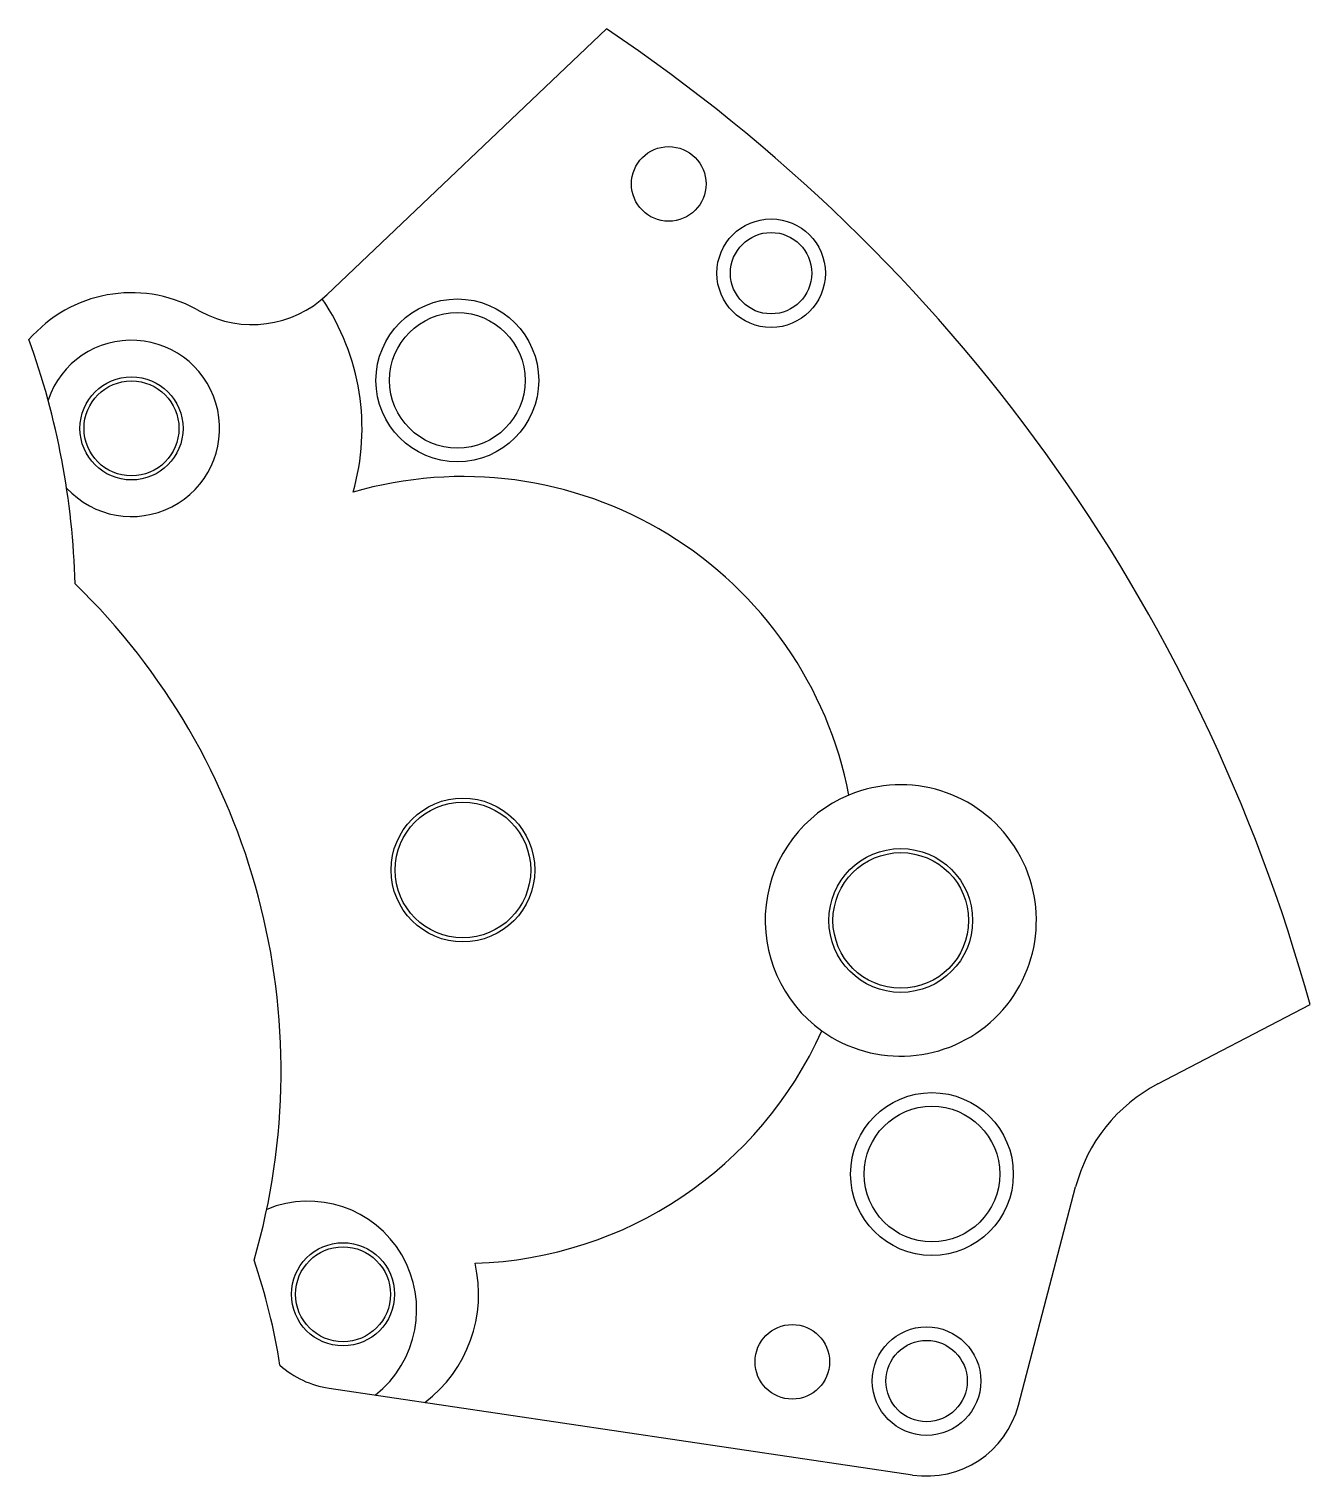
# Model space of a CAD drawing. Header units: millimetres. Extents: x 2.8 to 12.3, y -0.1 to 10.6.
import ezdxf

# ---------------------------------------------------------------- set-up
doc = ezdxf.new("R2010")
doc.units = ezdxf.units.MM

msp = doc.modelspace()

# ---------------------------------------------------------------- linework, layer by layer
at = {"color": 7, "linetype": 'Continuous', "lineweight": 25}
for p, q in [((7.1, 10.59), (5.038, 8.631)), ((4.074, 8.525), (4.106, 8.508)), ((11.165, 2.814), (12.288, 3.4)), ((10.137, 0.446), (10.559, 2.055)), ((5.054, 0.572), (9.357, -0.068))]:
    msp.add_line(p, q, dxfattribs=at)
for centre, radius in [((7.559, 9.448), 0.275), ((8.314, 8.79), 0.4), ((8.314, 8.79), 0.3), ((6, 8), 0.6), ((6, 8), 0.5), ((3.597, 7.646), 0.38), ((3.597, 7.646), 0.35), ((6.041, 4.391), 0.53), ((6.041, 4.391), 0.5), ((9.27, 4.019), 0.53), ((9.27, 4.019), 0.5), ((9.5, 2.15), 0.6), ((9.5, 2.15), 0.5), ((5.157, 1.264), 0.38), ((5.157, 1.264), 0.35), ((8.47, 0.766), 0.275), ((9.46, 0.624), 0.4), ((9.46, 0.624), 0.3)]:
    msp.add_circle(centre, radius, dxfattribs=at)
for centre, radius, start, end in [((0, 0), 12.75, 15.4667, 56.1602), ((3.597, 7.646), 1, 61.532, 139.1375), ((4.487, 9.211), 0.8, 241.532, 313.5326), ((3.597, 7.646), 1.7, 343.9314, 34.1519), ((-2.567, 6.346), 5.75, 1.5378, 19.8689), ((3.597, 7.646), 0.65, 222.566, 161.2526), ((6.041, 4.391), 2.9, 10.9758, 106.2276), ((-0.3, 2.911), 5, 343.8019, 45.8782), ((9.27, 4.019), 1, 234.3957, 112.4606), ((9.27, 4.019), 1, 112.4606, 234.3957), ((6.041, 4.391), 2.9, 271.77, 335.8805), ((11.72, 1.75), 1.2, 117.5586, 165.2899), ((4.9, 1.15), 0.8, 308.1637, 112.4486), ((0, 0), 4.75, 8.9734, 18.6146), ((5.157, 1.264), 1, 307.1132, 13.2019), ((5.157, 1.264), 0.7, 228.3576, 261.5402), ((9.46, 0.624), 0.7, 261.5402, 345.2899)]:
    msp.add_arc(centre, radius, start, end, dxfattribs=at)

doc.saveas('drawing.dxf')
